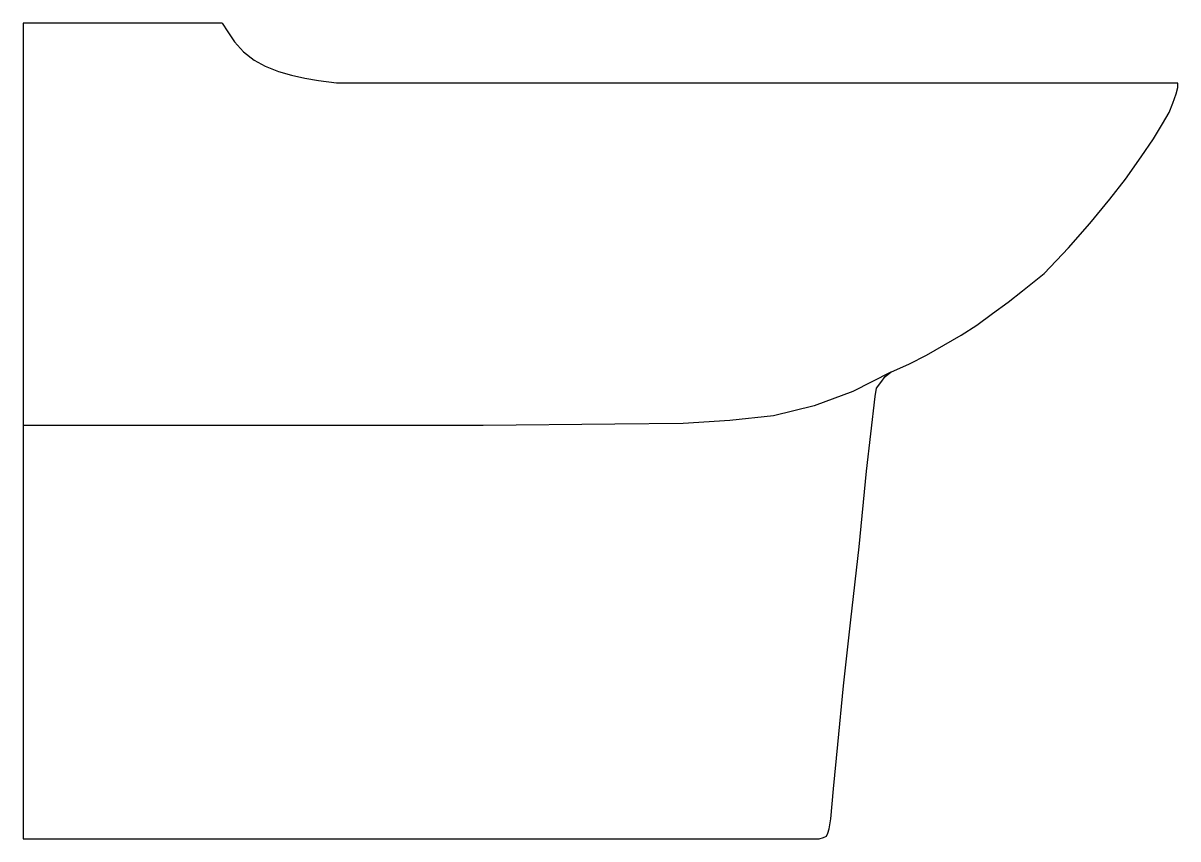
# Model space of a CAD drawing. Extents: x -846.182 to -845.602, y 505.967 to 506.377.
import ezdxf

# ---------------------------------------------------------------- set-up
doc = ezdxf.new("R2010")
doc.units = 0
doc.header["$LTSCALE"] = 50
doc.header["$MEASUREMENT"] = 0
doc.layers.add('A-PEÇAS', color=2, linetype='CONTINUOUS')

msp = doc.modelspace()

# ---------------------------------------------------------------- linework, layer by layer
at = {"layer": 'A-PEÇAS'}
for p, q in [((-846.18194, 506.37675), (-846.18194, 505.96675)), ((-846.08198, 506.37675), (-846.18194, 506.37675)), ((-846.02448, 506.34675), (-845.60195, 506.34675))]:
    msp.add_line(p, q, dxfattribs=at)
for points in [[(-846.08198, 506.37675), (-846.07907, 506.37231), (-846.07575, 506.3674), (-846.07123, 506.36236), (-846.06592, 506.35811), (-846.06034, 506.35505), (-846.0537, 506.3524), (-846.04705, 506.35054), (-846.04041, 506.34908), (-846.03364, 506.34789), (-846.02448, 506.34675)], [(-846.18194, 505.96675), (-846.06909, 505.96675), (-846.04464, 505.96675), (-846.01874, 505.96675), (-845.99141, 505.96675), (-845.96264, 505.96675), (-845.93243, 505.96675), (-845.90222, 505.96675), (-845.87201, 505.96675), (-845.8418, 505.96675), (-845.81159, 505.96675), (-845.78209, 505.96675), (-845.78209, 505.96675), (-845.77994, 505.96747), (-845.7785, 505.96819), (-845.77778, 505.96962), (-845.77706, 505.97178), (-845.77706, 505.97178), (-845.77634, 505.97682), (-845.7749, 505.99192), (-845.77274, 506.01422), (-845.76987, 506.04371), (-845.76627, 506.0768), (-845.76195, 506.11348), (-845.75836, 506.15161), (-845.75404, 506.18901), (-845.75404, 506.18901), (-845.75332, 506.19333), (-845.75116, 506.1962), (-845.74901, 506.19908), (-845.74613, 506.20124), (-845.74613, 506.20124), (-845.73678, 506.20555), (-845.72815, 506.20987), (-845.71951, 506.2149), (-845.71088, 506.21994), (-845.70297, 506.22497), (-845.69506, 506.23073), (-845.68715, 506.23648), (-845.67995, 506.24224), (-845.67995, 506.24224), (-845.66914, 506.25086), (-845.65694, 506.26382), (-845.64615, 506.27604), (-845.63608, 506.28827), (-845.62833, 506.29829), (-845.62037, 506.30953), (-845.61428, 506.31863), (-845.60971, 506.32604), (-845.60639, 506.33188), (-845.60452, 506.33658), (-845.60277, 506.34125), (-845.60195, 506.34429), (-845.60195, 506.34662)]]:
    msp.add_lwpolyline(points, dxfattribs=at)
at = {"layer": 'A-PEÇAS', "color": 1}
msp.add_lwpolyline([(-845.74613, 506.20124), (-845.76528, 506.19153), (-845.78455, 506.18447), (-845.80511, 506.17933), (-845.82695, 506.17709), (-845.8504, 506.17548), (-845.88477, 506.17516), (-845.95082, 506.17453), (-846.18194, 506.17453)], dxfattribs=at)

doc.saveas('drawing.dxf')
